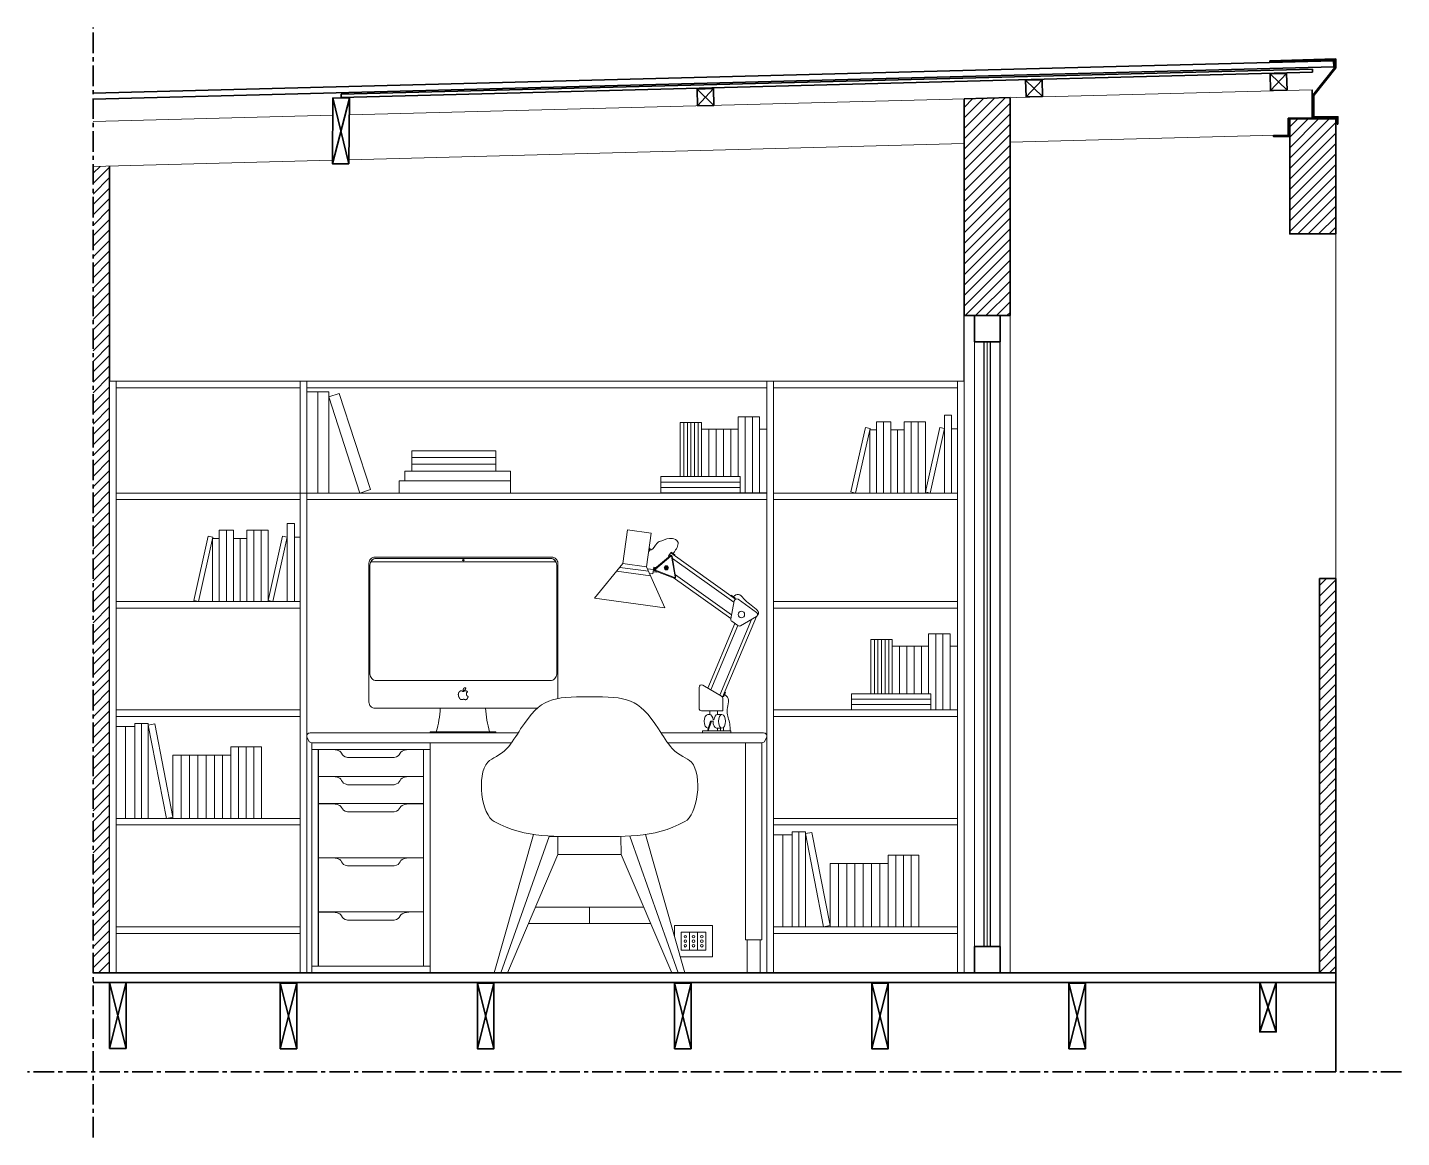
# Model space of a CAD drawing. Header units: inches. Extents: x 7381 to 10218, y 4445 to 6106.
# Drawn here: x 8258.5 to 8676.6, y 4833.9 to 5171.8 of the extents above; entities that cross this region are included whole.
import ezdxf

# ---------------------------------------------------------------- set-up
doc = ezdxf.new("R2010")
doc.units = ezdxf.units.IN
doc.header["$MEASUREMENT"] = 0
doc.linetypes.add('CENTER', pattern=[2, 1.25, -0.25, 0.25, -0.25])
for name, color, linetype, lineweight in [('A-ELEV-MBE1', 7, 'Continuous', 35), ('A-ELEV-PATT', 8, 'Continuous', 18), ('A-FURN', 8, 'Continuous', 18), ('A-GLAZ-FULL', 4, 'Continuous', 25), ('A-SECT-MCUT', 7, 'Continuous', 35), ('A-SECT-PATT', 8, 'Continuous', 18)]:
    doc.layers.add(name, color=color, linetype=linetype, lineweight=lineweight)
doc.layers.add('disegno', color=7, linetype='Continuous')
pattern_1 = [(45, (0, 15), (-1.59099026, 1.59099026), [])]

msp = doc.modelspace()

# ---------------------------------------------------------------- hatches: boundary and pattern name
at = {"layer": 'A-ELEV-PATT'}
h = msp.add_hatch(dxfattribs=at)
h.set_pattern_fill('ANSI31', color=256, scale=18)
h.paths.add_polyline_path([(8656.62, 5004.07), (8651.62, 5004.07), (8651.62, 4884.07), (8656.62, 4884.07)])
at = {"layer": 'A-SECT-PATT'}
h = msp.add_hatch(dxfattribs=at)
h.set_pattern_fill('ANSI31', color=256, scale=18)
h.set_pattern_definition(pattern_1)
h.paths.add_polyline_path([(8557.5, 5150.4), (8543.5, 5150.03), (8543.5, 5084.07), (8557.5, 5084.07)])
h = msp.add_hatch(dxfattribs=at)
h.set_pattern_fill('ANSI31', color=256, scale=18)
h.set_pattern_definition(pattern_1)
h.paths.add_polyline_path([(8656.62, 5143.93), (8642.62, 5143.93), (8642.62, 5138.59), (8642.62, 5108.93), (8656.62, 5108.93)])
h = msp.add_hatch(dxfattribs=at)
h.set_pattern_fill('ANSI31', color=256, scale=18)
h.set_pattern_definition(pattern_1)
h.paths.add_polyline_path([(8283.5, 5129.58), (8278.5, 5129.44), (8278.5, 4884.07), (8283.5, 4884.07), (8283.5, 5064.07)])

# ---------------------------------------------------------------- linework, layer by layer
at = {"layer": 'A-ELEV-MBE1'}
for p, q in [((8278.5, 5151.76), (8655.93, 5161.57)), ((8278.5, 5151.76), (8655.93, 5161.57)), ((8278.5, 5149.96), (8655.98, 5159.77)), ((8278.5, 5149.96), (8655.98, 5159.77)), ((8636.52, 5161.62), (8636.53, 5161.32)), ((8636.52, 5161.62), (8636.53, 5161.32)), ((8655.93, 5161.57), (8655.98, 5159.77)), ((8655.93, 5161.57), (8655.98, 5159.77)), ((8543.5, 5150.03), (8557.5, 5150.4)), ((8649.38, 5144.11), (8642.09, 5144.11)), ((8642.09, 5144.11), (8642.13, 5139.11)), ((8642.62, 5143.59), (8642.32, 5143.59)), ((8642.62, 5143.59), (8642.32, 5143.59)), ((8637.62, 5138.89), (8637.62, 5138.59)), ((8637.62, 5138.89), (8637.62, 5138.59)), ((8657.29, 5142.29), (8656.99, 5142.29)), ((8657.29, 5142.29), (8656.99, 5142.29)), ((8656.62, 5108.93), (8642.62, 5108.93)), ((8656.62, 5108.93), (8642.62, 5108.93)), ((8546.67, 5076.06), (8546.67, 5084.07)), ((8554.46, 5076.06), (8554.46, 5084.07)), ((8554.46, 5076.06), (8546.67, 5076.06)), ((8546.66, 4884.07), (8546.66, 4892.07)), ((8546.66, 4892.07), (8554.46, 4892.07)), ((8554.46, 4892.07), (8554.46, 4884.07))]:
    msp.add_line(p, q, dxfattribs=at)
for points in [[(8636.52, 5161.62), (8656.61, 5162.17), (8656.61, 5159.46), (8649.95, 5151.01), (8649.95, 5144.59), (8657.29, 5144.59), (8657.29, 5142.29)], [(8636.52, 5161.62), (8656.61, 5162.17), (8656.61, 5159.46), (8649.95, 5151.01), (8649.95, 5144.59), (8657.29, 5144.59), (8657.29, 5142.29)], [(8636.53, 5161.32), (8656.31, 5161.86), (8656.31, 5159.56), (8649.65, 5151.11), (8649.65, 5144.29), (8656.99, 5144.29), (8656.99, 5142.29)], [(8636.53, 5161.32), (8656.31, 5161.86), (8656.31, 5159.56), (8649.65, 5151.11), (8649.65, 5144.29), (8656.99, 5144.29), (8656.99, 5142.29)], [(8649.47, 5152.78), (8649.38, 5144.11)], [(8642.62, 5143.59), (8642.62, 5138.59), (8637.62, 5138.59), (8637.62, 5138.59)], [(8642.32, 5143.59), (8642.32, 5138.89), (8637.62, 5138.89)], [(8642.62, 5143.59), (8642.62, 5138.59), (8637.62, 5138.59), (8637.62, 5138.59)], [(8642.32, 5143.59), (8642.32, 5138.89), (8637.62, 5138.89)]]:
    msp.add_lwpolyline(points, dxfattribs=at)
at = {"layer": 'A-ELEV-PATT'}
for p, q in [((8356.41, 5145.18), (8649.47, 5152.78)), ((8278.5, 5143.16), (8351.41, 5145.05)), ((8649.38, 5144.11), (8642.09, 5144.11)), ((8642.09, 5144.11), (8642.13, 5139.11)), ((8557.5, 5136.86), (8642.13, 5139.11)), ((8356.29, 5131.51), (8543.5, 5136.49)), ((8278.5, 5129.44), (8351.29, 5131.38)), ((8656.62, 5108.93), (8656.62, 5004.07)), ((8543.5, 5084.07), (8543.5, 4884.07)), ((8557.5, 5084.07), (8557.5, 4884.07))]:
    msp.add_line(p, q, dxfattribs=at)
msp.add_lwpolyline([(8649.47, 5152.78), (8649.38, 5144.11)], dxfattribs=at)
at = {"layer": 'A-FURN'}
for p, q in [((8283.5, 5064.07), (8343.5, 5064.07)), ((8285.5, 4884.07), (8285.5, 5064.07)), ((8341.5, 5064.07), (8341.5, 4884.07)), ((8343.5, 5064.07), (8343.5, 4884.07)), ((8343.5, 5064.07), (8483.5, 5064.07)), ((8483.5, 5064.07), (8543.5, 5064.07)), ((8483.5, 4884.07), (8483.5, 5064.07)), ((8485.5, 4884.07), (8485.5, 5064.07)), ((8485.5, 5062.07), (8485.5, 5064.07)), ((8541.5, 5064.07), (8541.5, 4884.07)), ((8541.5, 5062.07), (8541.5, 5064.07)), ((8285.5, 5062.07), (8341.5, 5062.07)), ((8343.5, 5062.07), (8483.5, 5062.07)), ((8485.5, 5062.07), (8541.5, 5062.07)), ((8285.5, 5030.07), (8341.5, 5030.07)), ((8341.5, 5030.07), (8483.5, 5030.07)), ((8485.5, 5030.07), (8541.5, 5030.07)), ((8485.5, 5028.07), (8485.5, 5030.07)), ((8541.5, 5028.07), (8541.5, 5030.07)), ((8285.5, 5028.07), (8341.5, 5028.07)), ((8343.5, 5028.07), (8483.5, 5028.07)), ((8485.5, 5028.07), (8541.5, 5028.07)), ((8485.5, 4964.07), (8485.5, 5028.07)), ((8439.7, 5008.61), (8441.08, 5018.86)), ((8448.25, 5017.89), (8441.08, 5018.86)), ((8446.87, 5007.65), (8448.25, 5017.89)), ((8449.33, 5006.98), (8454.13, 5011.06)), ((8449.59, 5006.92), (8454.25, 5010.9)), ((8453.6, 5010.96), (8454.23, 5011.84)), ((8453.6, 5010.96), (8453.82, 5010.8)), ((8454.23, 5011.84), (8473.94, 4997.8)), ((8454.44, 5010.83), (8455.54, 5004.53)), ((8454.64, 5010.87), (8455.74, 5004.57)), ((8454.77, 5010.13), (8473.46, 4996.82)), ((8431, 4998.07), (8439.7, 5008.61)), ((8448.11, 5004.89), (8437.77, 5006.28)), ((8447.49, 5006.27), (8438.73, 5007.44)), ((8446.87, 5007.65), (8439.7, 5008.61)), ((8452.48, 4995.18), (8446.87, 5007.65)), ((8447.15, 5007.03), (8448.99, 5006.78)), ((8447.78, 5005.62), (8448.81, 5005.49)), ((8448.99, 5006.78), (8448.81, 5005.49)), ((8448.9, 5006.13), (8449.97, 5005.99)), ((8448.99, 5006.78), (8449.09, 5007.5)), ((8449.09, 5007.5), (8449.82, 5007.4)), ((8455.33, 5004.21), (8449.43, 5006.42)), ((8455.39, 5004.4), (8449.65, 5006.56)), ((8449.97, 5005.99), (8450, 5006.21)), ((8455.65, 5005.2), (8472.75, 4993.02)), ((8455.02, 5004.32), (8472.54, 4991.85)), ((8285.5, 4997.07), (8341.5, 4997.07)), ((8452.48, 4995.18), (8431, 4998.07)), ((8472.52, 4991.79), (8473.54, 4997.27)), ((8472.54, 4998.8), (8473.94, 4997.8)), ((8480.37, 4993.71), (8474.71, 4997.74)), ((8485.5, 4997.07), (8541.5, 4997.07)), ((8541.5, 4997.07), (8541.5, 4995.07)), ((8285.5, 4995.07), (8341.5, 4995.07)), ((8480.33, 4992.47), (8470.03, 4967.9)), ((8475.46, 4989.7), (8480.31, 4992.45)), ((8485.5, 4995.07), (8541.5, 4995.07)), ((8473.74, 4990.4), (8465.49, 4970.72)), ((8474.64, 4989.75), (8466.43, 4970.17)), ((8478.8, 4991.6), (8469.15, 4968.58)), ((8472.82, 4991.04), (8474.66, 4989.74)), ((8469.72, 4968.25), (8463.98, 4971.59)), ((8462.86, 4970.94), (8462.86, 4964.57)), ((8470.7, 4969.49), (8470.03, 4967.9)), ((8470.09, 4967.61), (8470.09, 4963.82)), ((8285.5, 4964.07), (8341.5, 4964.07)), ((8470.09, 4963.82), (8463.61, 4963.82)), ((8466.1, 4963.82), (8466.1, 4962.64)), ((8468.43, 4963.82), (8468.43, 4962.64)), ((8485.5, 4964.07), (8541.5, 4964.07)), ((8485.5, 4962.07), (8485.5, 4964.07)), ((8541.5, 4964.07), (8541.5, 4962.07)), ((8285.5, 4962.07), (8341.5, 4962.07)), ((8466.37, 4960.6), (8465.39, 4957.68)), ((8466.1, 4962.64), (8465.52, 4962.64)), ((8466.6, 4960.6), (8465.62, 4957.68)), ((8467.08, 4960.6), (8466.37, 4960.6)), ((8467.1, 4960.6), (8467.05, 4960.6)), ((8467.37, 4961.08), (8467.16, 4961.08)), ((8469.84, 4962.64), (8468.43, 4962.64)), ((8485.5, 4962.07), (8541.5, 4962.07)), ((8344.1, 4954.62), (8343.6, 4955.62)), ((8344.5, 4957.07), (8407.79, 4957.07)), ((8451.31, 4957.07), (8463.88, 4957.07)), ((8462.57, 4957.07), (8482.5, 4957.07)), ((8465.61, 4958.56), (8465.52, 4958.56)), ((8465.61, 4958.56), (8465.69, 4958.56)), ((8469.38, 4958.56), (8468.2, 4958.56)), ((8468.49, 4958.56), (8468.49, 4957.68)), ((8469.38, 4958.75), (8469.38, 4957.68)), ((8470.3, 4958.75), (8470.3, 4957.68)), ((8482.89, 4954.62), (8483.39, 4955.62)), ((8345, 4954.07), (8381, 4954.07)), ((8345, 4884.07), (8345, 4954.07)), ((8405.79, 4954.07), (8345, 4954.07)), ((8345, 4952.07), (8381, 4952.07)), ((8347, 4886.07), (8347, 4952.07)), ((8347.04, 4952.03), (8351.43, 4952.03)), ((8347.04, 4943.82), (8347.04, 4952.03)), ((8347.04, 4952.03), (8351.43, 4952.03)), ((8374.56, 4952.03), (8378.96, 4952.03)), ((8378.96, 4952.03), (8374.56, 4952.03)), ((8378.96, 4952.03), (8378.96, 4943.82)), ((8379, 4952.07), (8379, 4886.07)), ((8381, 4954.07), (8381, 4884.07)), ((8477, 4954.07), (8453.31, 4954.07)), ((8482, 4954.07), (8462.57, 4954.07)), ((8477, 4954.07), (8477, 4894.07)), ((8482, 4954.07), (8482, 4894.07)), ((8355.9, 4949.57), (8370.06, 4949.57)), ((8347.04, 4943.82), (8378.96, 4943.82)), ((8347.04, 4935.57), (8347.04, 4943.78)), ((8347.04, 4943.78), (8351.43, 4943.78)), ((8374.56, 4943.78), (8378.96, 4943.78)), ((8378.96, 4943.78), (8378.96, 4935.57)), ((8355.9, 4941.32), (8370.06, 4941.32)), ((8355.93, 4941.32), (8370.06, 4941.32)), ((8378.96, 4935.57), (8347.04, 4935.57)), ((8347.04, 4919.07), (8347.04, 4935.53)), ((8351.43, 4935.53), (8347.04, 4935.53)), ((8378.96, 4935.53), (8374.56, 4935.53)), ((8378.96, 4935.53), (8378.96, 4919.07)), ((8285.5, 4931.07), (8341.5, 4931.07)), ((8355.9, 4933.07), (8370.06, 4933.07)), ((8355.93, 4933.07), (8370.06, 4933.07)), ((8485.5, 4931.07), (8541.5, 4931.07)), ((8485.5, 4929.07), (8485.5, 4931.07)), ((8541.5, 4931.07), (8541.5, 4929.07)), ((8285.5, 4929.07), (8341.5, 4929.07)), ((8412.52, 4926.16), (8400.55, 4884.07)), ((8417.25, 4925.53), (8402.55, 4884.07)), ((8422.25, 4925.53), (8417.25, 4925.53)), ((8419.92, 4920.07), (8419.92, 4925.53)), ((8439.17, 4920.07), (8439.04, 4925.56)), ((8441.75, 4925.67), (8456.55, 4884.07)), ((8446.57, 4926.16), (8458.55, 4884.07)), ((8485.5, 4929.07), (8541.5, 4929.07)), ((8378.96, 4919.07), (8347.04, 4919.07)), ((8347.04, 4902.57), (8347.04, 4919.03)), ((8351.43, 4919.03), (8347.04, 4919.03)), ((8378.96, 4919.03), (8374.56, 4919.03)), ((8378.96, 4919.03), (8378.96, 4902.57)), ((8419.92, 4920.07), (8404.55, 4884.07)), ((8419.92, 4920.07), (8439.17, 4920.07)), ((8439.17, 4920.07), (8454.55, 4884.07)), ((8355.9, 4916.57), (8370.06, 4916.57)), ((8355.93, 4916.57), (8370.06, 4916.57)), ((8378.96, 4902.57), (8347.04, 4902.57)), ((8347.04, 4886.11), (8347.04, 4902.53)), ((8351.43, 4902.53), (8347.04, 4902.53)), ((8378.96, 4902.53), (8378.96, 4886.11)), ((8413.09, 4904.07), (8446.01, 4904.07)), ((8429.55, 4904.07), (8429.55, 4899.07)), ((8285.5, 4898.07), (8341.5, 4898.07)), ((8285.5, 4896.07), (8285.5, 4898.07)), ((8341.5, 4898.07), (8341.5, 4896.07)), ((8355.9, 4900.07), (8370.06, 4900.07)), ((8355.93, 4900.07), (8370.06, 4900.07)), ((8410.95, 4899.07), (8448.14, 4899.07)), ((8485.5, 4898.07), (8541.5, 4898.07)), ((8485.5, 4896.07), (8485.5, 4898.07)), ((8541.5, 4898.07), (8541.5, 4896.07)), ((8285.5, 4896.07), (8341.5, 4896.07)), ((8477, 4894.07), (8482, 4894.07)), ((8477.5, 4894.07), (8477.5, 4884.07)), ((8481.5, 4894.07), (8481.5, 4884.07)), ((8485.5, 4896.07), (8541.5, 4896.07)), ((8381, 4886.07), (8345, 4886.07)), ((8378.96, 4886.11), (8347.04, 4886.11)), ((8400.55, 4884.07), (8404.55, 4884.07)), ((8454.55, 4884.07), (8458.55, 4884.07))]:
    msp.add_line(p, q, dxfattribs=at)
for points in [[(8343.5, 5030.07), (8346.83, 5030.07), (8346.83, 5060.84), (8343.5, 5060.84)], [(8457.13, 5035.08), (8457.13, 5051.55), (8458.21, 5051.55), (8458.21, 5035.08)], [(8458.21, 5035.08), (8458.21, 5051.55), (8459.3, 5051.55), (8459.3, 5035.08)], [(8459.3, 5035.08), (8459.3, 5051.55), (8460.39, 5051.55), (8460.39, 5035.08)], [(8460.39, 5035.08), (8460.39, 5051.55), (8461.47, 5051.55), (8461.47, 5035.08)], [(8461.47, 5035.08), (8461.47, 5051.55), (8462.56, 5051.55), (8462.56, 5035.08)], [(8462.56, 5035.08), (8462.56, 5051.55), (8463.65, 5051.55), (8463.65, 5035.08)], [(8474.72, 5035.08), (8474.72, 5053.3), (8476.91, 5053.3), (8476.91, 5030.14), (8474.72, 5030.14)], [(8463.65, 5035.08), (8463.65, 5049.51), (8465.86, 5049.51), (8465.86, 5035.08)], [(8465.86, 5035.08), (8465.86, 5049.51), (8468.08, 5049.51), (8468.08, 5035.08)], [(8468.08, 5035.08), (8468.08, 5049.51), (8470.29, 5049.51), (8470.29, 5035.08)], [(8470.29, 5035.08), (8470.29, 5049.51), (8472.51, 5049.51), (8472.51, 5035.08)], [(8472.51, 5035.08), (8472.51, 5049.51), (8474.72, 5049.51), (8474.72, 5035.08)], [(8483.5, 5030.14), (8481.28, 5030.14), (8481.28, 5049.51), (8483.5, 5049.51)], [(8341.5, 4997.07), (8339.72, 4997.07), (8339.72, 5016.66), (8341.5, 5016.66)], [(8447.64, 5013.35), (8447.87, 5013.32), (8447.75, 5012.4), (8447.52, 5012.43)], [(8515.13, 4969.01), (8515.13, 4985.48), (8516.21, 4985.48), (8516.21, 4969.01)], [(8516.21, 4969.01), (8516.21, 4985.48), (8517.3, 4985.48), (8517.3, 4969.01)], [(8517.3, 4969.01), (8517.3, 4985.48), (8518.39, 4985.48), (8518.39, 4969.01)], [(8518.39, 4969.01), (8518.39, 4985.48), (8519.47, 4985.48), (8519.47, 4969.01)], [(8519.47, 4969.01), (8519.47, 4985.48), (8520.56, 4985.48), (8520.56, 4969.01)], [(8520.56, 4969.01), (8520.56, 4985.48), (8521.65, 4985.48), (8521.65, 4969.01)], [(8532.72, 4969.01), (8532.72, 4987.23), (8534.91, 4987.23), (8534.91, 4964.07), (8532.72, 4964.07)], [(8521.65, 4969.01), (8521.65, 4983.44), (8523.86, 4983.44), (8523.86, 4969.01)], [(8523.86, 4969.01), (8523.86, 4983.44), (8526.08, 4983.44), (8526.08, 4969.01)], [(8526.08, 4969.01), (8526.08, 4983.44), (8528.29, 4983.44), (8528.29, 4969.01)], [(8528.29, 4969.01), (8528.29, 4983.44), (8530.51, 4983.44), (8530.51, 4969.01)], [(8530.51, 4969.01), (8530.51, 4983.44), (8532.72, 4983.44), (8532.72, 4969.01)], [(8541.5, 4964.07), (8539.28, 4964.07), (8539.28, 4983.44), (8541.5, 4983.44)], [(8391.09, 4969.94), (8391.09, 4969.96), (8391.09, 4969.99), (8391.09, 4970.02), (8391.08, 4970.04), (8391.08, 4970.07), (8391.08, 4970.09), (8391.08, 4970.11), (8391.08, 4970.14), (8391.08, 4970.16), (8391.08, 4970.18), (8391.09, 4970.2), (8391.09, 4970.22), (8391.09, 4970.24), (8391.09, 4970.27), (8391.09, 4970.29), (8391.1, 4970.31), (8391.1, 4970.32), (8391.11, 4970.34), (8391.11, 4970.36), (8391.12, 4970.38), (8391.12, 4970.4), (8391.13, 4970.42), (8391.14, 4970.43), (8391.15, 4970.45), (8391.15, 4970.47), (8391.16, 4970.48), (8391.17, 4970.5), (8391.18, 4970.51), (8391.19, 4970.52), (8391.2, 4970.54), (8391.21, 4970.55), (8391.23, 4970.56), (8391.24, 4970.58), (8391.25, 4970.59), (8391.27, 4970.6), (8391.28, 4970.62), (8391.29, 4970.63), (8391.31, 4970.64), (8391.32, 4970.65), (8391.34, 4970.67), (8391.35, 4970.68), (8391.36, 4970.69), (8391.38, 4970.7), (8391.39, 4970.71), (8391.4, 4970.72), (8391.41, 4970.73), (8391.43, 4970.74), (8391.44, 4970.75), (8391.45, 4970.75), (8391.46, 4970.76), (8391.48, 4970.77), (8391.49, 4970.77), (8391.5, 4970.78), (8391.51, 4970.78), (8391.52, 4970.79), (8391.54, 4970.79), (8391.55, 4970.79), (8391.56, 4970.8), (8391.58, 4970.8), (8391.59, 4970.8), (8391.61, 4970.8), (8391.62, 4970.81), (8391.63, 4970.81), (8391.65, 4970.81), (8391.66, 4970.81), (8391.67, 4970.81), (8391.69, 4970.81), (8391.7, 4970.82), (8391.71, 4970.82), (8391.72, 4970.82), (8391.74, 4970.82), (8391.75, 4970.82), (8391.76, 4970.82), (8391.77, 4970.82), (8391.78, 4970.82), (8391.79, 4970.82), (8391.8, 4970.82), (8391.81, 4970.81), (8391.82, 4970.81), (8391.82, 4970.81), (8391.83, 4970.8), (8391.83, 4970.79), (8391.84, 4970.79), (8391.84, 4970.78), (8391.84, 4970.77), (8391.84, 4970.76), (8391.85, 4970.75), (8391.85, 4970.74), (8391.85, 4970.72), (8391.85, 4970.71), (8391.85, 4970.7), (8391.85, 4970.69), (8391.85, 4970.67), (8391.85, 4970.66), (8391.85, 4970.65), (8391.85, 4970.63), (8391.85, 4970.62), (8391.84, 4970.6), (8391.84, 4970.59), (8391.84, 4970.58), (8391.84, 4970.56), (8391.83, 4970.55), (8391.83, 4970.53), (8391.83, 4970.52), (8391.82, 4970.51), (8391.82, 4970.49), (8391.81, 4970.48), (8391.81, 4970.46), (8391.8, 4970.45), (8391.8, 4970.43), (8391.79, 4970.42), (8391.79, 4970.41), (8391.78, 4970.39), (8391.77, 4970.38), (8391.76, 4970.36), (8391.76, 4970.35), (8391.75, 4970.33), (8391.74, 4970.31), (8391.73, 4970.3), (8391.72, 4970.29), (8391.71, 4970.27), (8391.71, 4970.26), (8391.7, 4970.24), (8391.68, 4970.23), (8391.67, 4970.21), (8391.66, 4970.2), (8391.65, 4970.19), (8391.64, 4970.17), (8391.62, 4970.16), (8391.6, 4970.14), (8391.59, 4970.13), (8391.57, 4970.11), (8391.55, 4970.1), (8391.53, 4970.09), (8391.5, 4970.07), (8391.48, 4970.06), (8391.45, 4970.04), (8391.42, 4970.03), (8391.38, 4970.01), (8391.34, 4970), (8391.29, 4969.99), (8391.24, 4969.97), (8391.17, 4969.95), (8391.09, 4969.94)], [(8285.5, 4931.07), (8288.35, 4931.07), (8288.35, 4959.03), (8285.5, 4959.03)], [(8472.53, 4957.07), (8472.53, 4957.68), (8463.88, 4957.68), (8463.88, 4957.07)], [(8485.5, 4898.07), (8488.35, 4898.07), (8488.35, 4926.03), (8485.5, 4926.03)]]:
    msp.add_lwpolyline(points, dxfattribs=at)
for points in [[(8350.16, 5060.84), (8346.83, 5060.84), (8346.83, 5030.07), (8350.16, 5030.07)], [(8353.33, 5060.36), (8350.16, 5059.33), (8359.67, 5030.07), (8362.84, 5031.1)], [(8479.09, 5030.14), (8476.91, 5030.14), (8476.91, 5053.3), (8479.09, 5053.3)], [(8481.28, 5030.14), (8479.09, 5030.14), (8479.09, 5053.3), (8481.28, 5053.3)], [(8519.01, 5030.07), (8516.85, 5030.07), (8516.85, 5051.78), (8519.01, 5051.78)], [(8521.17, 5030.07), (8519.01, 5030.07), (8519.01, 5051.78), (8521.17, 5051.78)], [(8527.4, 5030.07), (8525.24, 5030.07), (8525.24, 5051.78), (8527.4, 5051.78)], [(8529.56, 5030.07), (8527.4, 5030.07), (8527.4, 5051.78), (8529.56, 5051.78)], [(8531.72, 5030.07), (8529.56, 5030.07), (8529.56, 5051.78), (8531.72, 5051.78)], [(8539.72, 5030.07), (8537.55, 5030.07), (8537.55, 5053.82), (8539.72, 5053.82)], [(8510.5, 5030.07), (8509.08, 5030.39), (8513.48, 5049.99), (8514.9, 5049.67)], [(8516.85, 5030.07), (8514.81, 5030.07), (8514.81, 5049.27), (8516.85, 5049.27)], [(8523.2, 5030.07), (8521.17, 5030.07), (8521.17, 5049.27), (8523.2, 5049.27)], [(8525.24, 5030.07), (8523.2, 5030.07), (8523.2, 5049.27), (8525.24, 5049.27)], [(8533.14, 5030.07), (8531.72, 5030.39), (8536.12, 5049.99), (8537.55, 5049.67)], [(8541.5, 5030.07), (8539.72, 5030.07), (8539.72, 5049.66), (8541.5, 5049.66)], [(8400.99, 5040.89), (8375.46, 5040.89), (8375.46, 5042.96), (8400.99, 5042.96)], [(8400.99, 5038.82), (8375.46, 5038.82), (8375.46, 5040.89), (8400.99, 5040.89)], [(8400.99, 5036.75), (8375.46, 5036.75), (8375.46, 5038.82), (8400.99, 5038.82)], [(8405.46, 5033.82), (8373.32, 5033.82), (8373.32, 5036.75), (8405.46, 5036.75)], [(8451.27, 5033.43), (8475.4, 5033.43), (8475.4, 5035.08), (8451.27, 5035.08)], [(8405.46, 5030.07), (8371.65, 5030.07), (8371.65, 5033.82), (8405.46, 5033.82)], [(8451.27, 5031.79), (8475.4, 5031.79), (8475.4, 5033.43), (8451.27, 5033.43)], [(8451.27, 5030.14), (8475.4, 5030.14), (8475.4, 5031.79), (8451.27, 5031.79)], [(8319.01, 4997.07), (8316.85, 4997.07), (8316.85, 5018.78), (8319.01, 5018.78)], [(8321.17, 4997.07), (8319.01, 4997.07), (8319.01, 5018.78), (8321.17, 5018.78)], [(8327.4, 4997.07), (8325.24, 4997.07), (8325.24, 5018.78), (8327.4, 5018.78)], [(8329.56, 4997.07), (8327.4, 4997.07), (8327.4, 5018.78), (8329.56, 5018.78)], [(8331.72, 4997.07), (8329.56, 4997.07), (8329.56, 5018.78), (8331.72, 5018.78)], [(8339.72, 4997.07), (8337.55, 4997.07), (8337.55, 5020.82), (8339.72, 5020.82)], [(8310.5, 4997.07), (8309.08, 4997.39), (8313.48, 5016.99), (8314.9, 5016.67)], [(8316.85, 4997.07), (8314.81, 4997.07), (8314.81, 5016.27), (8316.85, 5016.27)], [(8323.21, 4997.07), (8321.17, 4997.07), (8321.17, 5016.27), (8323.21, 5016.27)], [(8325.24, 4997.07), (8323.21, 4997.07), (8323.21, 5016.27), (8325.24, 5016.27)], [(8333.14, 4997.07), (8331.72, 4997.39), (8336.12, 5016.99), (8337.55, 5016.67)], [(8447.94, 5013.12), (8447.86, 5012.59), (8447.78, 5012.6), (8447.85, 5013.14)], [(8454.23, 5011.84), (8455.37, 5011.02), (8455.51, 5011.22), (8454.37, 5012.04)], [(8472.54, 4998.8), (8473.68, 4997.98), (8473.82, 4998.18), (8472.68, 4998.99)], [(8537.09, 4964.07), (8534.91, 4964.07), (8534.91, 4987.23), (8537.09, 4987.23)], [(8539.28, 4964.07), (8537.09, 4964.07), (8537.09, 4987.23), (8539.28, 4987.23)], [(8392.48, 4968.22), (8392.46, 4968.22), (8392.44, 4968.23), (8392.42, 4968.23), (8392.4, 4968.24), (8392.38, 4968.25), (8392.36, 4968.26), (8392.34, 4968.27), (8392.32, 4968.28), (8392.31, 4968.3), (8392.29, 4968.31), (8392.27, 4968.33), (8392.26, 4968.35), (8392.24, 4968.37), (8392.23, 4968.39), (8392.21, 4968.41), (8392.2, 4968.44), (8392.19, 4968.46), (8392.17, 4968.49), (8392.16, 4968.52), (8392.15, 4968.55), (8392.13, 4968.58), (8392.12, 4968.62), (8392.11, 4968.65), (8392.1, 4968.68), (8392.09, 4968.71), (8392.08, 4968.74), (8392.08, 4968.77), (8392.07, 4968.8), (8392.07, 4968.83), (8392.06, 4968.86), (8392.06, 4968.88), (8392.06, 4968.91), (8392.06, 4968.93), (8392.06, 4968.96), (8392.06, 4968.98), (8392.06, 4969.01), (8392.06, 4969.03), (8392.06, 4969.05), (8392.06, 4969.08), (8392.07, 4969.1), (8392.07, 4969.12), (8392.08, 4969.15), (8392.08, 4969.17), (8392.09, 4969.2), (8392.1, 4969.22), (8392.11, 4969.24), (8392.12, 4969.27), (8392.13, 4969.29), (8392.14, 4969.3), (8392.15, 4969.32), (8392.16, 4969.33), (8392.17, 4969.35), (8392.18, 4969.36), (8392.2, 4969.37), (8392.21, 4969.38), (8392.23, 4969.39), (8392.24, 4969.4), (8392.26, 4969.41), (8392.27, 4969.42), (8392.29, 4969.43), (8392.3, 4969.43), (8392.32, 4969.44), (8392.33, 4969.45), (8392.34, 4969.46), (8392.35, 4969.47), (8392.36, 4969.48), (8392.37, 4969.48), (8392.38, 4969.49), (8392.38, 4969.5), (8392.38, 4969.51), (8392.39, 4969.52), (8392.39, 4969.52), (8392.39, 4969.53), (8392.39, 4969.54), (8392.39, 4969.55), (8392.38, 4969.56), (8392.38, 4969.57), (8392.38, 4969.57), (8392.37, 4969.58), (8392.37, 4969.59), (8392.36, 4969.6), (8392.35, 4969.62), (8392.34, 4969.63), (8392.33, 4969.64), (8392.32, 4969.65), (8392.31, 4969.66), (8392.3, 4969.68), (8392.28, 4969.69), (8392.27, 4969.7), (8392.26, 4969.71), (8392.24, 4969.73), (8392.23, 4969.74), (8392.21, 4969.75), (8392.2, 4969.76), (8392.18, 4969.77), (8392.17, 4969.78), (8392.16, 4969.79), (8392.14, 4969.8), (8392.13, 4969.81), (8392.11, 4969.82), (8392.1, 4969.83), (8392.08, 4969.84), (8392.06, 4969.85), (8392.04, 4969.86), (8392.02, 4969.86), (8392, 4969.87), (8391.98, 4969.88), (8391.95, 4969.88), (8391.93, 4969.89), (8391.91, 4969.9), (8391.89, 4969.9), (8391.86, 4969.91), (8391.84, 4969.91), (8391.82, 4969.91), (8391.8, 4969.91), (8391.78, 4969.91), (8391.76, 4969.91), (8391.75, 4969.91), (8391.73, 4969.91), (8391.71, 4969.91), (8391.69, 4969.91), (8391.68, 4969.91), (8391.66, 4969.9), (8391.64, 4969.9), (8391.63, 4969.9), (8391.61, 4969.9), (8391.6, 4969.89), (8391.58, 4969.89), (8391.56, 4969.88), (8391.55, 4969.88), (8391.53, 4969.87), (8391.52, 4969.86), (8391.5, 4969.86), (8391.49, 4969.85), (8391.48, 4969.84), (8391.46, 4969.83), (8391.45, 4969.83), (8391.44, 4969.82), (8391.42, 4969.81), (8391.41, 4969.8), (8391.4, 4969.79), (8391.39, 4969.78), (8391.38, 4969.78), (8391.37, 4969.77), (8391.36, 4969.76), (8391.35, 4969.75), (8391.34, 4969.74), (8391.33, 4969.73), (8391.32, 4969.73), (8391.31, 4969.72), (8391.3, 4969.71), (8391.29, 4969.71), (8391.28, 4969.7), (8391.27, 4969.7), (8391.26, 4969.69), (8391.25, 4969.69), (8391.24, 4969.68), (8391.23, 4969.68), (8391.22, 4969.68), (8391.2, 4969.68), (8391.19, 4969.68), (8391.17, 4969.67), (8391.16, 4969.67), (8391.14, 4969.67), (8391.12, 4969.67), (8391.1, 4969.67), (8391.08, 4969.67), (8391.07, 4969.67), (8391.05, 4969.68), (8391.03, 4969.68), (8391.01, 4969.68), (8391, 4969.68), (8390.98, 4969.68), (8390.97, 4969.69), (8390.95, 4969.69), (8390.94, 4969.7), (8390.92, 4969.7), (8390.91, 4969.71), (8390.9, 4969.72), (8390.89, 4969.72), (8390.88, 4969.73), (8390.87, 4969.74), (8390.86, 4969.75), (8390.85, 4969.76), (8390.84, 4969.76), (8390.83, 4969.77), (8390.82, 4969.78), (8390.81, 4969.79), (8390.8, 4969.79), (8390.79, 4969.8), (8390.78, 4969.81), (8390.77, 4969.81), (8390.76, 4969.82), (8390.75, 4969.83), (8390.74, 4969.83), (8390.73, 4969.84), (8390.72, 4969.84), (8390.71, 4969.85), (8390.7, 4969.85), (8390.69, 4969.86), (8390.68, 4969.86), (8390.67, 4969.86), (8390.66, 4969.87), (8390.65, 4969.87), (8390.64, 4969.87), (8390.63, 4969.88), (8390.62, 4969.88), (8390.61, 4969.88), (8390.6, 4969.88), (8390.59, 4969.88), (8390.58, 4969.89), (8390.56, 4969.89), (8390.55, 4969.89), (8390.54, 4969.89), (8390.52, 4969.89), (8390.5, 4969.89), (8390.49, 4969.89), (8390.47, 4969.89), (8390.45, 4969.88), (8390.43, 4969.88), (8390.4, 4969.88), (8390.38, 4969.88), (8390.36, 4969.87), (8390.33, 4969.87), (8390.31, 4969.86), (8390.28, 4969.85), (8390.26, 4969.84), (8390.24, 4969.83), (8390.21, 4969.82), (8390.19, 4969.81), (8390.17, 4969.8), (8390.15, 4969.79), (8390.13, 4969.78), (8390.11, 4969.77), (8390.09, 4969.75), (8390.08, 4969.74), (8390.06, 4969.73), (8390.05, 4969.72), (8390.03, 4969.7), (8390.02, 4969.69), (8390.01, 4969.68), (8390, 4969.67), (8389.98, 4969.66), (8389.97, 4969.64), (8389.96, 4969.63), (8389.95, 4969.62), (8389.94, 4969.61), (8389.93, 4969.59), (8389.92, 4969.58), (8389.91, 4969.57), (8389.9, 4969.55), (8389.88, 4969.54), (8389.87, 4969.52), (8389.86, 4969.51), (8389.85, 4969.49), (8389.84, 4969.48), (8389.83, 4969.46), (8389.81, 4969.44), (8389.8, 4969.43), (8389.79, 4969.41), (8389.78, 4969.39), (8389.76, 4969.37), (8389.75, 4969.35), (8389.74, 4969.32), (8389.72, 4969.3), (8389.71, 4969.27), (8389.7, 4969.25), (8389.69, 4969.22), (8389.67, 4969.19), (8389.66, 4969.17), (8389.65, 4969.14), (8389.64, 4969.11), (8389.63, 4969.07), (8389.63, 4969.04), (8389.62, 4969.01), (8389.61, 4968.98), (8389.61, 4968.94), (8389.61, 4968.91), (8389.6, 4968.87), (8389.6, 4968.84), (8389.6, 4968.8), (8389.6, 4968.76), (8389.6, 4968.73), (8389.6, 4968.69), (8389.6, 4968.65), (8389.61, 4968.61), (8389.61, 4968.57), (8389.62, 4968.52), (8389.63, 4968.48), (8389.64, 4968.43), (8389.65, 4968.38), (8389.66, 4968.34), (8389.67, 4968.29), (8389.68, 4968.24), (8389.7, 4968.2), (8389.71, 4968.16), (8389.72, 4968.12), (8389.74, 4968.08), (8389.75, 4968.04), (8389.77, 4968), (8389.78, 4967.97), (8389.8, 4967.93), (8389.81, 4967.9), (8389.83, 4967.86), (8389.84, 4967.83), (8389.86, 4967.8), (8389.88, 4967.76), (8389.9, 4967.73), (8389.92, 4967.7), (8389.94, 4967.66), (8389.96, 4967.63), (8389.98, 4967.6), (8390.01, 4967.57), (8390.03, 4967.55), (8390.05, 4967.52), (8390.07, 4967.5), (8390.09, 4967.48), (8390.11, 4967.46), (8390.14, 4967.44), (8390.15, 4967.42), (8390.17, 4967.4), (8390.19, 4967.39), (8390.21, 4967.37), (8390.22, 4967.36), (8390.24, 4967.34), (8390.25, 4967.33), (8390.27, 4967.32), (8390.29, 4967.3), (8390.3, 4967.29), (8390.32, 4967.28), (8390.34, 4967.27), (8390.36, 4967.26), (8390.37, 4967.24), (8390.39, 4967.23), (8390.41, 4967.22), (8390.43, 4967.22), (8390.45, 4967.21), (8390.47, 4967.2), (8390.49, 4967.2), (8390.51, 4967.19), (8390.53, 4967.19), (8390.55, 4967.19), (8390.57, 4967.19), (8390.59, 4967.19), (8390.61, 4967.19), (8390.63, 4967.19), (8390.65, 4967.19), (8390.67, 4967.19), (8390.69, 4967.19), (8390.71, 4967.19), (8390.73, 4967.19), (8390.75, 4967.2), (8390.77, 4967.2), (8390.79, 4967.21), (8390.8, 4967.21), (8390.82, 4967.22), (8390.84, 4967.22), (8390.86, 4967.23), (8390.87, 4967.24), (8390.89, 4967.25), (8390.91, 4967.25), (8390.93, 4967.26), (8390.95, 4967.27), (8390.97, 4967.27), (8390.99, 4967.28), (8391.01, 4967.28), (8391.03, 4967.29), (8391.05, 4967.29), (8391.06, 4967.3), (8391.08, 4967.3), (8391.1, 4967.3), (8391.12, 4967.31), (8391.14, 4967.31), (8391.16, 4967.31), (8391.18, 4967.31), (8391.2, 4967.31), (8391.22, 4967.31), (8391.24, 4967.31), (8391.27, 4967.31), (8391.29, 4967.31), (8391.31, 4967.3), (8391.33, 4967.3), (8391.35, 4967.3), (8391.36, 4967.3), (8391.38, 4967.29), (8391.39, 4967.29), (8391.41, 4967.29), (8391.42, 4967.28), (8391.43, 4967.28), (8391.44, 4967.27), (8391.45, 4967.27), (8391.46, 4967.27), (8391.47, 4967.26), (8391.48, 4967.26), (8391.49, 4967.25), (8391.5, 4967.25), (8391.51, 4967.24), (8391.52, 4967.24), (8391.53, 4967.23), (8391.55, 4967.23), (8391.56, 4967.22), (8391.57, 4967.22), (8391.59, 4967.21), (8391.6, 4967.21), (8391.61, 4967.2), (8391.63, 4967.2), (8391.64, 4967.2), (8391.66, 4967.19), (8391.68, 4967.19), (8391.69, 4967.19), (8391.71, 4967.18), (8391.73, 4967.18), (8391.74, 4967.18), (8391.76, 4967.18), (8391.78, 4967.18), (8391.79, 4967.18), (8391.81, 4967.18), (8391.83, 4967.18), (8391.84, 4967.18), (8391.86, 4967.18), (8391.88, 4967.18), (8391.89, 4967.19), (8391.91, 4967.19), (8391.93, 4967.19), (8391.94, 4967.2), (8391.96, 4967.2), (8391.98, 4967.21), (8391.99, 4967.21), (8392.01, 4967.22), (8392.03, 4967.23), (8392.04, 4967.23), (8392.06, 4967.24), (8392.08, 4967.25), (8392.09, 4967.26), (8392.11, 4967.27), (8392.12, 4967.28), (8392.14, 4967.29), (8392.16, 4967.31), (8392.17, 4967.32), (8392.19, 4967.34), (8392.2, 4967.35), (8392.22, 4967.37), (8392.24, 4967.39), (8392.25, 4967.41), (8392.27, 4967.43), (8392.29, 4967.45), (8392.31, 4967.48), (8392.32, 4967.5), (8392.34, 4967.53), (8392.35, 4967.55), (8392.37, 4967.58), (8392.39, 4967.61), (8392.4, 4967.63), (8392.42, 4967.66), (8392.43, 4967.69), (8392.44, 4967.72), (8392.46, 4967.74), (8392.47, 4967.77), (8392.48, 4967.8), (8392.49, 4967.83), (8392.51, 4967.86), (8392.52, 4967.89), (8392.52, 4967.91), (8392.53, 4967.94), (8392.54, 4967.97), (8392.55, 4968), (8392.56, 4968.03), (8392.56, 4968.05), (8392.57, 4968.08), (8392.57, 4968.1), (8392.57, 4968.12), (8392.58, 4968.14), (8392.58, 4968.15), (8392.58, 4968.17), (8392.58, 4968.18), (8392.58, 4968.18), (8392.57, 4968.19), (8392.57, 4968.19), (8392.57, 4968.19), (8392.56, 4968.2), (8392.56, 4968.2), (8392.55, 4968.2), (8392.54, 4968.2), (8392.53, 4968.2), (8392.52, 4968.21), (8392.51, 4968.21), (8392.49, 4968.21)], [(8509.27, 4967.36), (8533.4, 4967.36), (8533.4, 4969.01), (8509.27, 4969.01)], [(8509.27, 4965.72), (8533.4, 4965.72), (8533.4, 4967.36), (8509.27, 4967.36)], [(8509.27, 4964.07), (8533.4, 4964.07), (8533.4, 4965.72), (8509.27, 4965.72)], [(8288.35, 4931.07), (8291.2, 4931.07), (8291.2, 4959.03), (8288.35, 4959.03)], [(8291.2, 4931.07), (8293.22, 4931.07), (8293.22, 4959.96), (8291.2, 4959.96)], [(8293.22, 4931.07), (8295.23, 4931.07), (8295.23, 4959.96), (8293.22, 4959.96)], [(8300.75, 4931.07), (8302.73, 4931.45), (8297.21, 4959.81), (8295.23, 4959.43)], [(8401, 4957.44), (8381, 4957.44), (8381, 4957.07), (8401, 4957.07)], [(8322.74, 4931.07), (8320.42, 4931.07), (8320.42, 4952.88), (8322.74, 4952.88)], [(8325.07, 4931.07), (8322.74, 4931.07), (8322.74, 4952.88), (8325.07, 4952.88)], [(8327.4, 4931.07), (8325.07, 4931.07), (8325.07, 4952.88), (8327.4, 4952.88)], [(8329.72, 4931.07), (8327.4, 4931.07), (8327.4, 4952.88), (8329.72, 4952.88)], [(8302.73, 4931.07), (8305.26, 4931.07), (8305.26, 4950.3), (8302.73, 4950.3)], [(8305.26, 4931.07), (8307.78, 4931.07), (8307.78, 4950.3), (8305.26, 4950.3)], [(8307.78, 4931.07), (8310.31, 4931.07), (8310.31, 4950.3), (8307.78, 4950.3)], [(8310.31, 4931.07), (8312.84, 4931.07), (8312.84, 4950.3), (8310.31, 4950.3)], [(8312.84, 4931.07), (8315.36, 4931.07), (8315.36, 4950.3), (8312.84, 4950.3)], [(8315.36, 4931.07), (8317.89, 4931.07), (8317.89, 4950.3), (8315.36, 4950.3)], [(8317.89, 4931.07), (8320.42, 4931.07), (8320.42, 4950.3), (8317.89, 4950.3)], [(8488.35, 4898.07), (8491.2, 4898.07), (8491.2, 4926.03), (8488.35, 4926.03)], [(8491.2, 4898.07), (8493.22, 4898.07), (8493.22, 4926.96), (8491.2, 4926.96)], [(8493.22, 4898.07), (8495.23, 4898.07), (8495.23, 4926.96), (8493.22, 4926.96)], [(8500.75, 4898.07), (8502.73, 4898.45), (8497.21, 4926.81), (8495.23, 4926.43)], [(8502.73, 4898.07), (8505.26, 4898.07), (8505.26, 4917.3), (8502.73, 4917.3)], [(8505.26, 4898.07), (8507.78, 4898.07), (8507.78, 4917.3), (8505.26, 4917.3)], [(8507.78, 4898.07), (8510.31, 4898.07), (8510.31, 4917.3), (8507.78, 4917.3)], [(8510.31, 4898.07), (8512.84, 4898.07), (8512.84, 4917.3), (8510.31, 4917.3)], [(8512.84, 4898.07), (8515.36, 4898.07), (8515.36, 4917.3), (8512.84, 4917.3)], [(8515.36, 4898.07), (8517.89, 4898.07), (8517.89, 4917.3), (8515.36, 4917.3)], [(8517.89, 4898.07), (8520.42, 4898.07), (8520.42, 4917.3), (8517.89, 4917.3)], [(8522.74, 4898.07), (8520.42, 4898.07), (8520.42, 4919.88), (8522.74, 4919.88)], [(8525.07, 4898.07), (8522.74, 4898.07), (8522.74, 4919.88), (8525.07, 4919.88)], [(8527.4, 4898.07), (8525.07, 4898.07), (8525.07, 4919.88), (8527.4, 4919.88)], [(8529.72, 4898.07), (8527.4, 4898.07), (8527.4, 4919.88), (8529.72, 4919.88)]]:
    msp.add_lwpolyline(points, close=True, dxfattribs=at)
msp.add_lwpolyline([(8419.87, 4967.55), (8419.87, 5008.73, 0.414214), (8418, 5010.6), (8364.27, 5010.6, 0.414214), (8362.4, 5008.73), (8362.4, 4966.46, 0.414214), (8364.27, 4964.59), (8413.65, 4964.59)], format="xyb", dxfattribs=at)
for points in [[(8417.56, 5010.17, -0.414214), (8419.56, 5008.17), (8419.56, 4975, -0.414214), (8417.56, 4973), (8364.7, 4973, -0.414214), (8362.71, 4975), (8362.71, 5008.17, -0.414214), (8364.7, 5010.17)], [(8417.56, 5010.17), (8364.7, 5010.17, 0.267396), (8362.98, 5009.18), (8419.29, 5009.18, 0.267396)], [(8397.91, 4964.59), (8384.09, 4964.59, -0.062381), (8382.87, 4957.44), (8399.13, 4957.44, -0.062381)]]:
    msp.add_lwpolyline(points, format="xyb", close=True, dxfattribs=at)
at = {"layer": 'A-FURN', "extrusion": (1.12939e-16, -4.73445e-17, -1)}
msp.add_lwpolyline([(-8470.92, 4969.4), (-8470.38, 4968.11), (-8470.16, 4968.2), (-8470.7, 4969.49)], close=True, dxfattribs=at)
at = {"layer": 'A-FURN'}
for centre, radius in [((8391.13, 5009.67), 0.24), ((8449.52, 5006.73), 0.209), ((8449.52, 5006.73), 0.15), ((8452.9, 5007.32), 0.622), ((8452.9, 5007.32), 0.396), ((8452.9, 5007.32), 0.137), ((8475.74, 4993.14), 0.998)]:
    msp.add_circle(centre, radius, dxfattribs=at)
for centre, radius, start, end in [((8454.32, 5010.81), 0.32, 9.933, 127.7138), ((8454.32, 5010.81), 0.117, 9.933, 127.7138), ((8449.52, 5006.73), 0.32, 127.7138, 252.1523), ((8455.43, 5004.51), 0.32, 252.1523, 9.933), ((8455.43, 5004.51), 0.117, 252.1523, 9.933), ((8474.28, 4997.13), 0.747, 54.5387, 169.4587), ((8479.94, 4993.1), 0.747, 299.6187, 54.5387), ((8473.26, 4991.65), 0.747, 169.4587, 234.5387), ((8475.09, 4990.35), 0.747, 234.5387, 299.6187), ((8463.61, 4970.94), 0.747, 59.7983, 180), ((8469.34, 4967.61), 0.747, 0, 59.7983), ((8463.61, 4964.57), 0.747, 180, 270), ((8344.5, 4956.07), 1, 90, 206.5651), ((8482.5, 4956.07), 1, 333.4349, 90), ((8345, 4955.07), 1, 206.5651, 270), ((8482, 4955.07), 1, 270, 333.4349)]:
    msp.add_arc(centre, radius, start, end, dxfattribs=at)
at = {"layer": 'A-FURN', "extrusion": (0, 0, -1)}
for centre, start_param, end_param in [((8465.52, 4960.6), 3.141593, 6.283185), ((8468.2, 4960.6), 3.141593, 4.711185), ((8468.43, 4960.6), -1.333179, 0)]:
    msp.add_ellipse(centre, major_axis=(0, 2.04), ratio=0.536088, start_param=start_param, end_param=end_param, dxfattribs=at)
at = {"layer": 'A-FURN'}
msp.add_ellipse((8466.1, 4960.6), major_axis=(0, 2.04), ratio=0.536088, start_param=-1.333179, end_param=0, dxfattribs=at)
at = {"layer": 'A-FURN', "extrusion": (0, 0, -1)}
msp.add_ellipse((8469.84, 4960.6), major_axis=(0, 2.04), ratio=0.536088, dxfattribs=at)
at = {"layer": 'A-FURN'}
for points, knots in [([(8454.94, 5011.63), (8455.12, 5011.88), (8455.89, 5012.92), (8457.19, 5015.28), (8454.15, 5016.72), (8452.06, 5015.72), (8449.83, 5015.04), (8448.87, 5012.73), (8448.03, 5012.81), (8447.9, 5012.84)], [0, 0, 0, 0, 0.971652, 4.002655, 5.840857, 9.166893, 10.699451, 12.84973, 13.257767, 13.257767, 13.257767, 13.257767]), ([(8429.55, 4968.07), (8418.07, 4968), (8414.22, 4967.92), (8403.58, 4950.12), (8394.32, 4949.03), (8396.72, 4931.94), (8400.55, 4930.07)], [0, 0, 0, 0, 24.27199, 29.27199, 37.133621, 57.184109, 57.184109, 57.184109, 57.184109]), ([(8429.55, 4968.07), (8441.03, 4968), (8444.87, 4967.92), (8455.51, 4950.12), (8464.77, 4949.03), (8462.37, 4931.94), (8458.55, 4930.07)], [0, 0, 0, 0, 24.27199, 29.27199, 37.133621, 57.184109, 57.184109, 57.184109, 57.184109]), ([(8351.43, 4952.03), (8353.62, 4951.81), (8354.3, 4950.43), (8354.68, 4949.82), (8355.93, 4949.57)], [1.56711, 1.56711, 1.56711, 1.56711, 3.073133, 5.525123, 5.525123, 5.525123, 5.525123]), ([(8374.56, 4952.03), (8372.37, 4951.81), (8371.69, 4950.43), (8371.31, 4949.82), (8370.06, 4949.57)], [1.56711, 1.56711, 1.56711, 1.56711, 3.073133, 5.525123, 5.525123, 5.525123, 5.525123]), ([(8351.43, 4943.78), (8353.62, 4943.56), (8354.3, 4942.18), (8354.68, 4941.57), (8355.93, 4941.32)], [1.56711, 1.56711, 1.56711, 1.56711, 3.073133, 5.525123, 5.525123, 5.525123, 5.525123]), ([(8374.56, 4943.78), (8372.37, 4943.56), (8371.69, 4942.18), (8371.31, 4941.57), (8370.06, 4941.32)], [1.56711, 1.56711, 1.56711, 1.56711, 3.073133, 5.525123, 5.525123, 5.525123, 5.525123]), ([(8351.43, 4935.53), (8353.62, 4935.31), (8354.3, 4933.93), (8354.68, 4933.32), (8355.93, 4933.07)], [1.56711, 1.56711, 1.56711, 1.56711, 3.073133, 5.525123, 5.525123, 5.525123, 5.525123]), ([(8374.56, 4935.53), (8372.37, 4935.31), (8371.69, 4933.93), (8371.31, 4933.32), (8370.06, 4933.07)], [1.56711, 1.56711, 1.56711, 1.56711, 3.073133, 5.525123, 5.525123, 5.525123, 5.525123]), ([(8351.43, 4919.03), (8353.62, 4918.81), (8354.3, 4917.43), (8354.68, 4916.82), (8355.93, 4916.57)], [1.56711, 1.56711, 1.56711, 1.56711, 3.073133, 5.525123, 5.525123, 5.525123, 5.525123]), ([(8374.56, 4919.03), (8372.37, 4918.81), (8371.69, 4917.43), (8371.31, 4916.82), (8370.06, 4916.57)], [1.56711, 1.56711, 1.56711, 1.56711, 3.073133, 5.525123, 5.525123, 5.525123, 5.525123]), ([(8351.43, 4902.53), (8353.62, 4902.31), (8354.3, 4900.93), (8354.68, 4900.32), (8355.93, 4900.07)], [1.56711, 1.56711, 1.56711, 1.56711, 3.073133, 5.525123, 5.525123, 5.525123, 5.525123]), ([(8374.56, 4902.53), (8372.37, 4902.31), (8371.69, 4900.93), (8371.31, 4900.32), (8370.06, 4900.07)], [1.56711, 1.56711, 1.56711, 1.56711, 3.073133, 5.525123, 5.525123, 5.525123, 5.525123])]:
    msp.add_open_spline(points, degree=3, knots=knots, dxfattribs=at)
for points in [[(8473.25, 4998.58), (8474.84, 4999.22), (8476.42, 4997.93), (8480.24, 4994.7), (8480.99, 4993.4), (8480.65, 4992.89)], [(8470.65, 4968.75), (8471.52, 4967.94), (8471.38, 4963.6), (8472.2, 4959.82), (8472.28, 4957.68)]]:
    msp.add_spline(points, degree=3, dxfattribs=at)
msp.add_open_spline([(8400.55, 4930.07), (8410.21, 4924.82), (8429.55, 4926.32), (8448.88, 4924.82), (8458.55, 4930.07)], degree=3, dxfattribs=at)
at = {"layer": 'A-GLAZ-FULL', "linetype": 'ByBlock', "lineweight": 18, "ltscale": 0.25}
for p, q in [((8546.66, 4892.07), (8546.67, 5076.06)), ((8550.49, 4892.07), (8550.5, 5076.06))]:
    msp.add_line(p, q, dxfattribs=at)
at = {"layer": 'A-GLAZ-FULL'}
for p, q in [((8549.5, 5076.06), (8549.5, 4892.07)), ((8551.56, 4892.07), (8551.56, 5076.06))]:
    msp.add_line(p, q, dxfattribs=at)
at = {"layer": 'A-GLAZ-FULL', "lineweight": 25, "ltscale": 0.25}
msp.add_line((8554.46, 4892.07), (8554.46, 5076.06), dxfattribs=at)
at = {"layer": 'A-SECT-MCUT', "linetype": 'CENTER', "ltscale": 5}
for p, q in [((8278.5, 4833.94), (8278.5, 5171.76)), ((8676.62, 4853.94), (8258.5, 4853.94))]:
    msp.add_line(p, q, dxfattribs=at)
at = {"layer": 'A-SECT-MCUT'}
for p, q in [((8353.95, 5150.46), (8649.49, 5158.12)), ((8353.95, 5150.46), (8649.49, 5158.12)), ((8353.96, 5151.46), (8649.54, 5159.12)), ((8353.96, 5151.46), (8649.54, 5159.12)), ((8562.23, 5155.72), (8567.36, 5150.76)), ((8562.23, 5155.72), (8567.36, 5150.76)), ((8567.23, 5155.85), (8562.37, 5150.63)), ((8567.23, 5155.85), (8562.37, 5150.63)), ((8636.67, 5157.67), (8641.8, 5152.71)), ((8636.67, 5157.67), (8641.8, 5152.71)), ((8641.67, 5157.8), (8636.8, 5152.58)), ((8641.67, 5157.8), (8636.8, 5152.58)), ((8649.53, 5158.12), (8649.53, 5159.12)), ((8649.53, 5158.12), (8649.53, 5159.12)), ((8353.95, 5150.46), (8353.96, 5151.46)), ((8353.95, 5150.46), (8353.96, 5151.46)), ((8462.27, 5153.02), (8467.4, 5148.06)), ((8462.27, 5153.02), (8467.4, 5148.06)), ((8467.27, 5153.15), (8462.4, 5147.93)), ((8467.27, 5153.15), (8462.4, 5147.93)), ((8356.45, 5150.26), (8351.28, 5130.31)), ((8356.45, 5150.26), (8351.28, 5130.31)), ((8351.45, 5150.3), (8356.28, 5130.26)), ((8351.45, 5150.3), (8356.28, 5130.26)), ((8353.71, 5150.28), (8353.71, 5150.28)), ((8353.71, 5150.28), (8353.71, 5150.28)), ((8543.51, 5150.03), (8543.5, 5084.07)), ((8557.5, 5150.4), (8557.5, 5084.07)), ((8283.5, 5064.07), (8283.5, 5129.58)), ((8557.5, 5084.07), (8543.5, 5084.07)), ((8656.62, 5004.07), (8651.62, 5004.07)), ((8651.62, 5004.07), (8651.62, 4884.07)), ((8656.62, 5004.07), (8656.62, 4853.94)), ((8656.62, 4884.07), (8278.5, 4884.07)), ((8278.5, 4881.07), (8656.62, 4881.07)), ((8283.5, 4881.07), (8288.5, 4861.07)), ((8288.5, 4881.07), (8283.5, 4861.07)), ((8283.5, 4881.07), (8288.5, 4861.07)), ((8288.5, 4881.07), (8283.5, 4861.07)), ((8335.43, 4880.94), (8340.43, 4860.94)), ((8340.43, 4880.94), (8335.43, 4860.94)), ((8335.43, 4880.94), (8340.43, 4860.94)), ((8340.43, 4880.94), (8335.43, 4860.94)), ((8395.43, 4880.94), (8400.43, 4860.94)), ((8400.43, 4880.94), (8395.43, 4860.94)), ((8395.43, 4880.94), (8400.43, 4860.94)), ((8400.43, 4880.94), (8395.43, 4860.94)), ((8455.43, 4880.94), (8460.43, 4860.94)), ((8460.43, 4880.94), (8455.43, 4860.94)), ((8455.43, 4880.94), (8460.43, 4860.94)), ((8460.43, 4880.94), (8455.43, 4860.94)), ((8515.43, 4880.94), (8520.43, 4860.94)), ((8520.43, 4880.94), (8515.43, 4860.94)), ((8515.43, 4880.94), (8520.43, 4860.94)), ((8520.43, 4880.94), (8515.43, 4860.94)), ((8575.43, 4880.94), (8580.43, 4860.94)), ((8580.43, 4880.94), (8575.43, 4860.94)), ((8575.43, 4880.94), (8580.43, 4860.94)), ((8580.43, 4880.94), (8575.43, 4860.94)), ((8633.5, 4881.07), (8638.5, 4866.07)), ((8638.5, 4881.07), (8633.5, 4866.07)), ((8633.5, 4881.07), (8638.5, 4866.07)), ((8638.5, 4881.07), (8633.5, 4866.07))]:
    msp.add_line(p, q, dxfattribs=at)
for points in [[(8562.23, 5155.72), (8567.23, 5155.85), (8567.36, 5150.76), (8562.37, 5150.63)], [(8562.23, 5155.72), (8567.23, 5155.85), (8567.36, 5150.76), (8562.37, 5150.63)], [(8636.67, 5157.67), (8641.67, 5157.8), (8641.8, 5152.71), (8636.8, 5152.58)], [(8636.67, 5157.67), (8641.67, 5157.8), (8641.8, 5152.71), (8636.8, 5152.58)], [(8462.27, 5153.02), (8467.27, 5153.15), (8467.4, 5148.06), (8462.4, 5147.93)], [(8462.27, 5153.02), (8467.27, 5153.15), (8467.4, 5148.06), (8462.4, 5147.93)], [(8351.45, 5150.3), (8356.45, 5150.26), (8356.28, 5130.26), (8351.28, 5130.31)], [(8351.45, 5150.3), (8356.45, 5150.26), (8356.28, 5130.26), (8351.28, 5130.31)], [(8642.62, 5143.93), (8656.62, 5143.93), (8656.62, 5108.93), (8642.62, 5108.93)], [(8642.62, 5143.93), (8656.62, 5143.93), (8656.62, 5108.93), (8642.62, 5108.93)], [(8288.5, 4881.07), (8283.5, 4881.07), (8283.5, 4861.07), (8288.5, 4861.07)], [(8288.5, 4881.07), (8283.5, 4881.07), (8283.5, 4861.07), (8288.5, 4861.07)], [(8340.43, 4880.94), (8335.43, 4880.94), (8335.43, 4860.94), (8340.43, 4860.94)], [(8340.43, 4880.94), (8335.43, 4880.94), (8335.43, 4860.94), (8340.43, 4860.94)], [(8400.43, 4880.94), (8395.43, 4880.94), (8395.43, 4860.94), (8400.43, 4860.94)], [(8400.43, 4880.94), (8395.43, 4880.94), (8395.43, 4860.94), (8400.43, 4860.94)], [(8460.43, 4880.94), (8455.43, 4880.94), (8455.43, 4860.94), (8460.43, 4860.94)], [(8460.43, 4880.94), (8455.43, 4880.94), (8455.43, 4860.94), (8460.43, 4860.94)], [(8520.43, 4880.94), (8515.43, 4880.94), (8515.43, 4860.94), (8520.43, 4860.94)], [(8520.43, 4880.94), (8515.43, 4880.94), (8515.43, 4860.94), (8520.43, 4860.94)], [(8580.43, 4880.94), (8575.43, 4880.94), (8575.43, 4860.94), (8580.43, 4860.94)], [(8580.43, 4880.94), (8575.43, 4880.94), (8575.43, 4860.94), (8580.43, 4860.94)], [(8638.5, 4881.07), (8633.5, 4881.07), (8633.5, 4866.07), (8638.5, 4866.07)], [(8638.5, 4881.07), (8633.5, 4881.07), (8633.5, 4866.07), (8638.5, 4866.07)]]:
    msp.add_lwpolyline(points, close=True, dxfattribs=at)
at = {"layer": 'A-SECT-PATT'}
for p, q in [((8466.93, 4898.44), (8455.43, 4898.44)), ((8455.43, 4898.44), (8455.43, 4895.04)), ((8464.93, 4896.44), (8457.43, 4896.44)), ((8457.43, 4890.94), (8457.43, 4896.44)), ((8459.93, 4890.94), (8459.93, 4896.44)), ((8462.43, 4890.94), (8462.43, 4896.44)), ((8464.93, 4890.94), (8464.93, 4896.44)), ((8466.93, 4888.94), (8466.93, 4898.44)), ((8458.68, 4895.06), (8458.68, 4895.06)), ((8458.68, 4893.69), (8458.68, 4893.69)), ((8457.16, 4888.94), (8466.93, 4888.94)), ((8457.43, 4890.94), (8464.93, 4890.94))]:
    msp.add_line(p, q, dxfattribs=at)
for centre in [(8458.68, 4895.06), (8458.68, 4893.69), (8458.68, 4892.31), (8461.18, 4895.06), (8461.18, 4893.69), (8461.18, 4892.31), (8463.68, 4895.06), (8463.68, 4893.69), (8463.68, 4892.31)]:
    msp.add_circle(centre, 0.4, dxfattribs=at)
at = {"layer": 'disegno'}
for p, q in [((8543.5, 5064.07), (8543.5, 5084.07)), ((8283.5, 4884.07), (8283.5, 5064.07))]:
    msp.add_line(p, q, dxfattribs=at)

doc.saveas('drawing.dxf')
